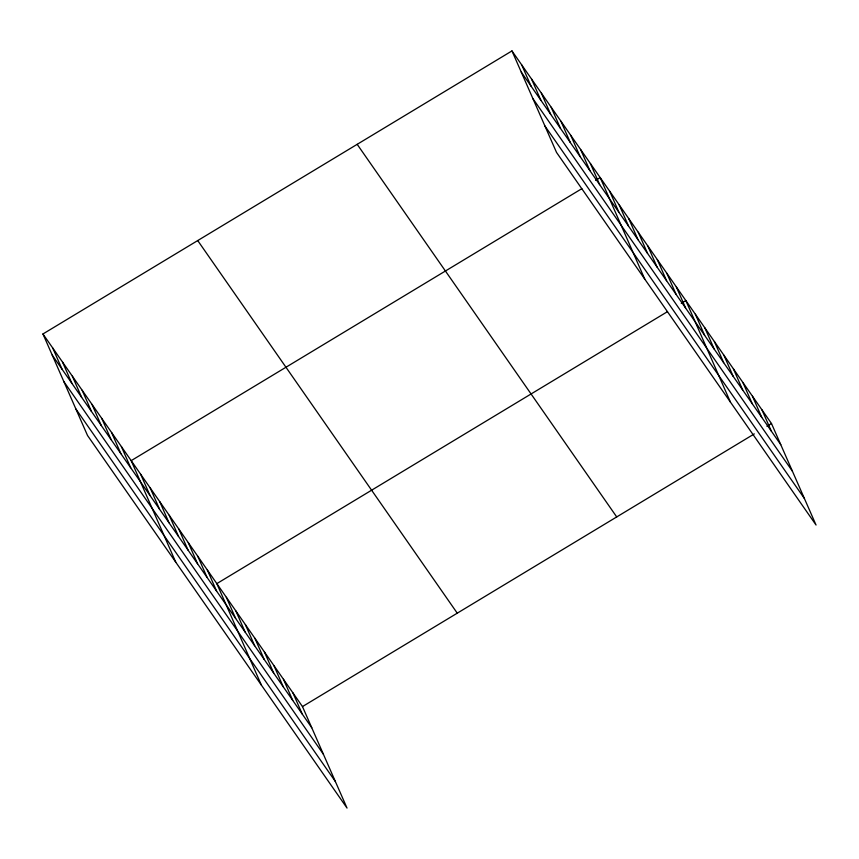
<?xml version="1.0" encoding="UTF-8"?>
<svg xmlns="http://www.w3.org/2000/svg" width="859" height="859" viewBox="0 0 859 859"><rect width="100%" height="100%" fill="white"/><g stroke="black" fill="none" stroke-linecap="round" stroke-linejoin="round"><path stroke-width="1.29" d="M42.95 333.968L302.475 706.581L347.036 808.083L87.511 435.47L42.95 333.968L511.964 50.917L771.489 423.53L816.05 525.032L556.525 152.419L511.964 50.917M581.854 188.669L131.191 460.649L175.751 562.162M595.62 180.369L600.205 177.598L644.765 279.111M667.507 311.634L216.833 583.615L261.394 685.128M681.262 303.334L685.847 300.564L730.408 402.076M302.475 706.581L754.299 433.902M766.904 426.289L771.489 423.53M521.241 72.059L780.777 444.672M532.881 98.581L792.417 471.194M544.874 125.908L804.411 498.521M357.183 144.323L616.719 516.935M197.72 240.563L457.256 613.165M52.227 355.111L311.763 727.723M63.877 381.632L323.403 754.245M75.871 408.948L335.397 781.561M761.976 409.861L771.253 431.003M752.463 396.203L761.74 417.345M742.938 382.534L752.226 403.687M733.425 368.876L742.713 390.018M723.912 355.218L733.189 376.36M714.398 341.549L723.675 362.691M704.874 327.891L714.162 349.033M695.361 314.222L704.648 335.375M676.334 286.906L685.611 308.048M666.809 273.237L676.097 294.379M657.296 259.579L666.584 280.721M647.783 245.91L657.06 267.063M638.269 232.252L647.546 253.394M628.745 218.594L638.033 239.736M619.232 204.925L628.52 226.067M609.718 191.267L618.995 212.409M590.401 163.521L599.679 184.674M580.587 149.445L589.875 170.597M570.784 135.378L580.072 156.521M560.981 121.302L570.269 142.444M551.177 107.225L560.465 128.367M541.374 93.148L550.651 114.29M531.571 79.071L540.848 100.213M521.767 64.994L531.045 86.136M292.962 692.912L302.25 714.054M283.449 679.254L292.726 700.396M273.935 665.585L283.212 686.738M264.411 651.927L273.699 673.069M254.898 638.269L264.185 659.411M245.384 624.6L254.661 645.743M235.871 610.942L245.148 632.084M226.347 597.273L235.634 618.426M207.32 569.957L216.597 591.099M197.806 556.288L207.083 577.431M188.282 542.63L197.57 563.772M178.769 528.961L188.057 550.114M169.255 515.303L178.532 536.446M159.742 501.635L169.019 522.787M150.218 487.976L159.506 509.119M140.704 474.318L149.992 495.46M121.387 446.573L130.665 467.726M111.584 432.496L120.861 453.649M101.781 418.419L111.058 439.572M91.977 404.342L101.255 425.495M82.163 390.265L91.451 411.418M72.36 376.188L81.648 397.341M62.557 362.122L71.845 383.264M52.753 348.045L62.041 369.187"/></g></svg>
